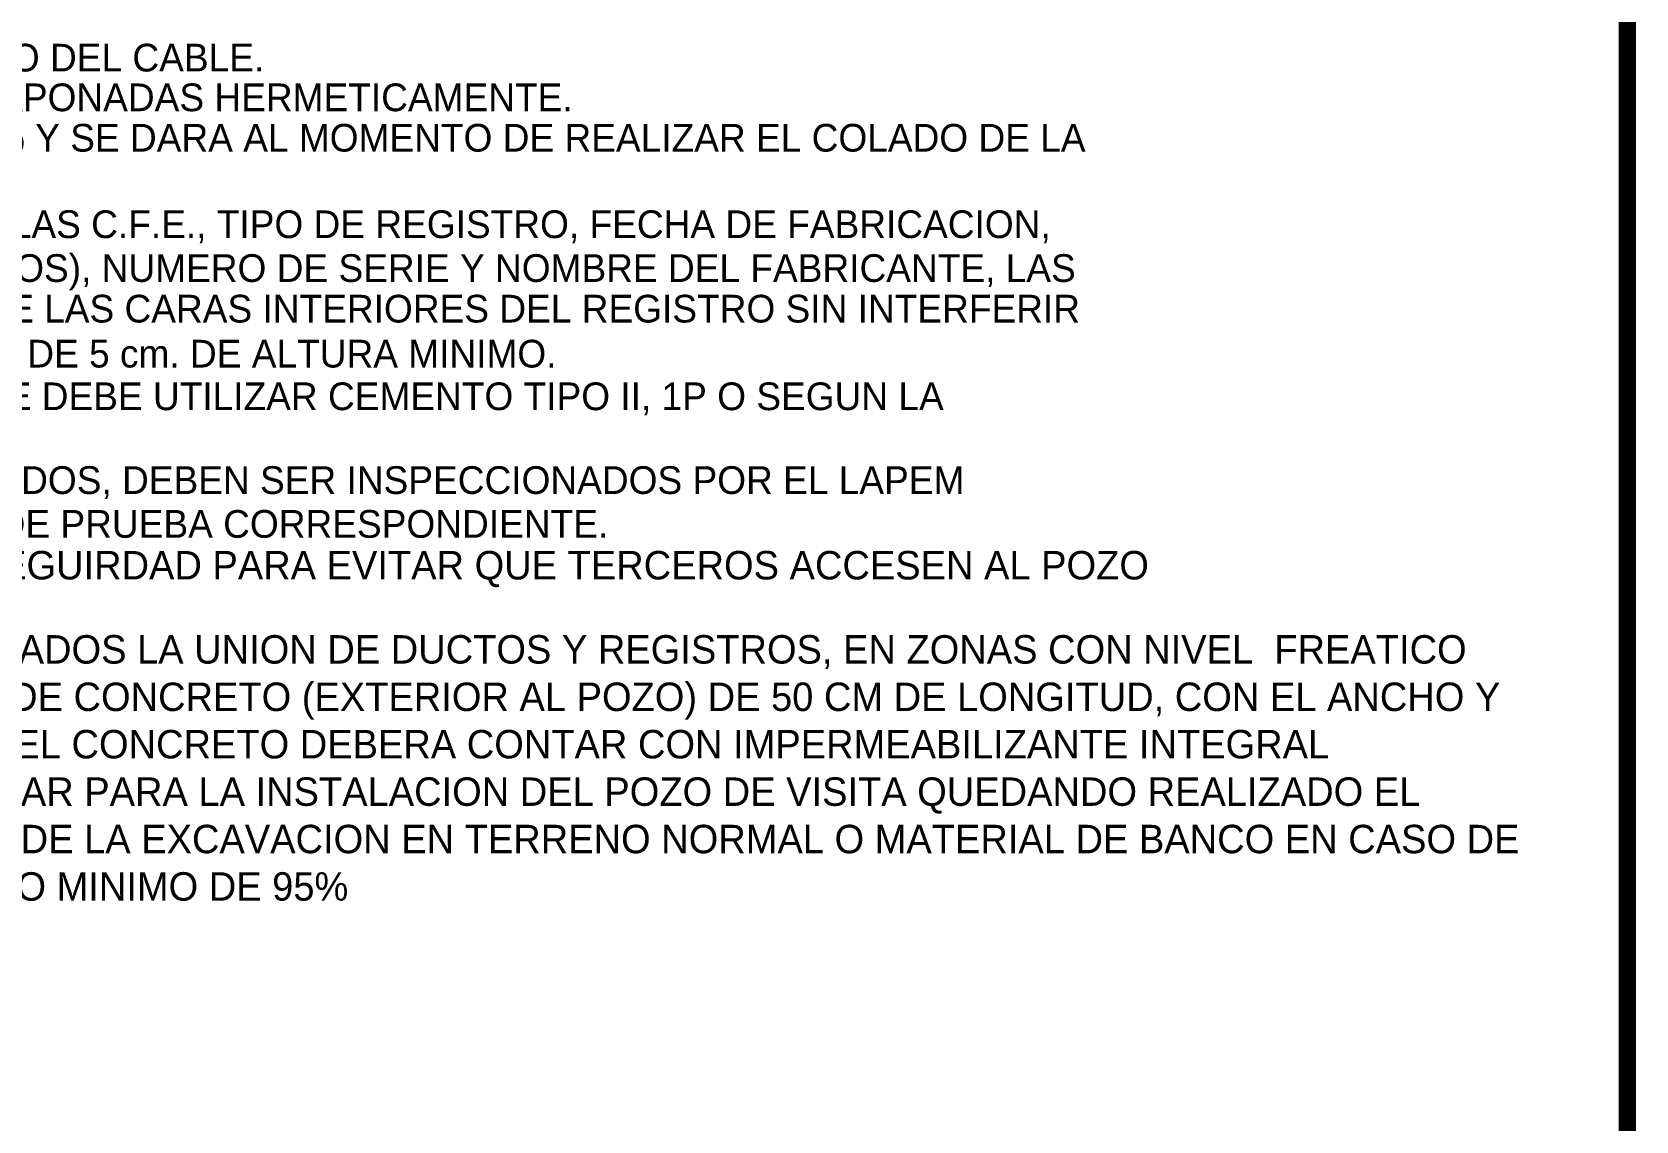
# Model space of a CAD drawing. Header units: centimetres. Extents: x 899 to 279254, y -3207 to 1299.
# Drawn here: x 11139 to 11928, y -2671 to -2135 of the extents above; entities that cross this region are included whole.
import ezdxf

# ---------------------------------------------------------------- set-up
doc = ezdxf.new("R2010")
doc.units = ezdxf.units.CM
doc.header["$LTSCALE"] = 10
doc.header["$MEASUREMENT"] = 0
for name, color, linetype in [('CABLES Y VARILLAS', 7, 'CONTINUOUS'), ('DIM', 7, 'CONTINUOUS'), ('MARCO', 7, 'CONTINUOUS'), ('TEXTOS', 7, 'CONTINUOUS')]:
    doc.layers.add(name, color=color, linetype=linetype)
doc.styles.get("Standard").update_dxf_attribs({"font": ''})
doc.styles.add('Zurich', font='')
doc.styles.get('Standard').set_extended_font_data('Zurich Ex BT')
doc.styles.get('Zurich').set_extended_font_data('Zurich Ex BT')

# ---------------------------------------------------------------- blocks, each defined once
blk = doc.blocks.new('Marco-Reg')
at = {"layer": 'MARCO', "linetype": 'Continuous', "const_width": 8.492823908374419}
blk.add_lwpolyline([(11923.60612859595, -3202.298684104828), (11923.60612859595, -1083.642434104944), (8649.319196777951, -1083.642434104944), (8649.319196777951, -3202.298684104827)], close=True, dxfattribs=at)

msp = doc.modelspace()

# ---------------------------------------------------------------- block references
at = {"layer": 'DIM'}
msp.add_blockref('Marco-Reg', (0, 0), dxfattribs=at)

# ---------------------------------------------------------------- texts
at = {"layer": 'CABLES Y VARILLAS', "style": 'Zurich'}
for s, p in [('QUE QUEDEN ARISTAS VIVAS QUE DAÑEN EL AISLAMIENTO DEL CABLE.', (10609.23631536885, -2154.06083527807)), ('25.- LAS BOQUILLAS DEL REGISTRO DEBERAN QUEDAR TAPONADAS HERMETICAMENTE.', (10609.02918491292, -2173.612093645125)), ('26.- LA PENDIENTE EN EL FONDO DEL POZO SERA DEL 2 % Y SE DARA AL MOMENTO DE REALIZAR EL COLADO DE LA ', (10609.02918491292, -2193.506321360133)), ('27.- LOS REGISTROS DEBEN IDENTIFICARSE CON LAS SIGLAS C.F.E., TIPO DE REGISTRO, FECHA DE FABRICACION, ', (10609.20672530346, -2236.065645765369)), ('MES (TRES PRIMERAS LETRAS), AÑO (ULTIMOS DOS DIGITOS), NUMERO DE SERIE Y NOMBRE DEL FABRICANTE, LAS ', (10608.37820347975, -2257.644703869047)), ('MARCAS DEBEN ESTAR BAJO RELIEVE EN CUALQUIERA DE LAS CARAS INTERIORES DEL REGISTRO SIN INTERFERIR ', (10608.37820347975, -2277.623294740541)), ('CON LA PERFORACION DE LOS DUCTOS CON LAS LETRAS DE 5 cm. DE ALTURA MINIMO.', (10609.2215203357, -2299.773962785021)), ('28.- PARA AMBIENTE MARINO Y/O SUELOS SALITROSOS SE DEBE UTILIZAR CEMENTO TIPO II, 1P O SEGUN LA ', (10609.20672530346, -2320.754212169104)), ('29.- EN CASO DE QUE LOS REGISTROS SEAN PREFABRICADOS, DEBEN SER INSPECCIONADOS POR EL LAPEM ', (10609.20672530346, -2361.998874312473)), ('DURANTE SU CONSTRUCCION Y CONTAR CON SU AVISO DE PRUEBA CORRESPONDIENTE.', (10608.36340844705, -2383.577949333739))]:
    msp.add_text(s, height=13.63917064819966, dxfattribs=at).set_placement(p)
at = {"layer": 'TEXTOS', "char_height": 14, "width": 1278.433376582805, "attachment_point": 1}
for s, insert in [('30.- LAS TAPAS DEBERAN CONTAR CON TORNILLO DE SEGUIRDAD PARA EVITAR QUE TERCEROS ACCESEN AL POZO ', (10609.4248381065, -2390.081925570616)), ('31.- EN CASO DE QUE LOS REGISTROS SEAN PREFABRICADOS LA UNION DE DUCTOS Y REGISTROS, EN ZONAS CON NIVEL  FREATICO ALTO, CONTEMPLARA LA CONSTRUCCION  DE UN DADO DE CONCRETO (EXTERIOR AL POZO) DE 50 CM DE LONGITUD, CON EL ANCHO Y ALTO NECESARIO PARA CUBRIR EL BANCO DE DUCTOS; EL CONCRETO DEBERA CONTAR CON IMPERMEABILIZANTE INTEGRAL \\P32.-LA SOBREEXCAVACION INDICADA SE DEBERA REALIZAR PARA LA INSTALACION DEL POZO DE VISITA QUEDANDO REALIZADO EL RELLENO Y COMPACTACION CON MATERIAL PRODUCTO DE LA EXCAVACION EN TERRENO NORMAL O MATERIAL DE BANCO EN CASO DE TERRENO ROCOSO DEBIENDO LOGRAR UN COMPACTADO MINIMO DE 95%', (10606.6375439408, -2431.502402870334))]:
    msp.add_mtext(s, dxfattribs=dict(at, insert=insert))

doc.saveas('drawing.dxf')
